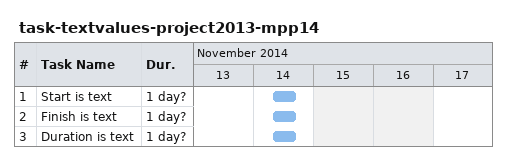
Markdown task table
task-textvalues-project2013-mpp14

| ID | Task | Duration | Start | Finish |
|---|---|---|---|---|
| 1 | Start is text | 1d? | 2014-11-14 | 2014-11-14 |
| 2 | Finish is text | 1d? | 2014-11-14 | 2014-11-14 |
| 3 | Duration is text | 1d? | 2014-11-14 | 2014-11-14 |
